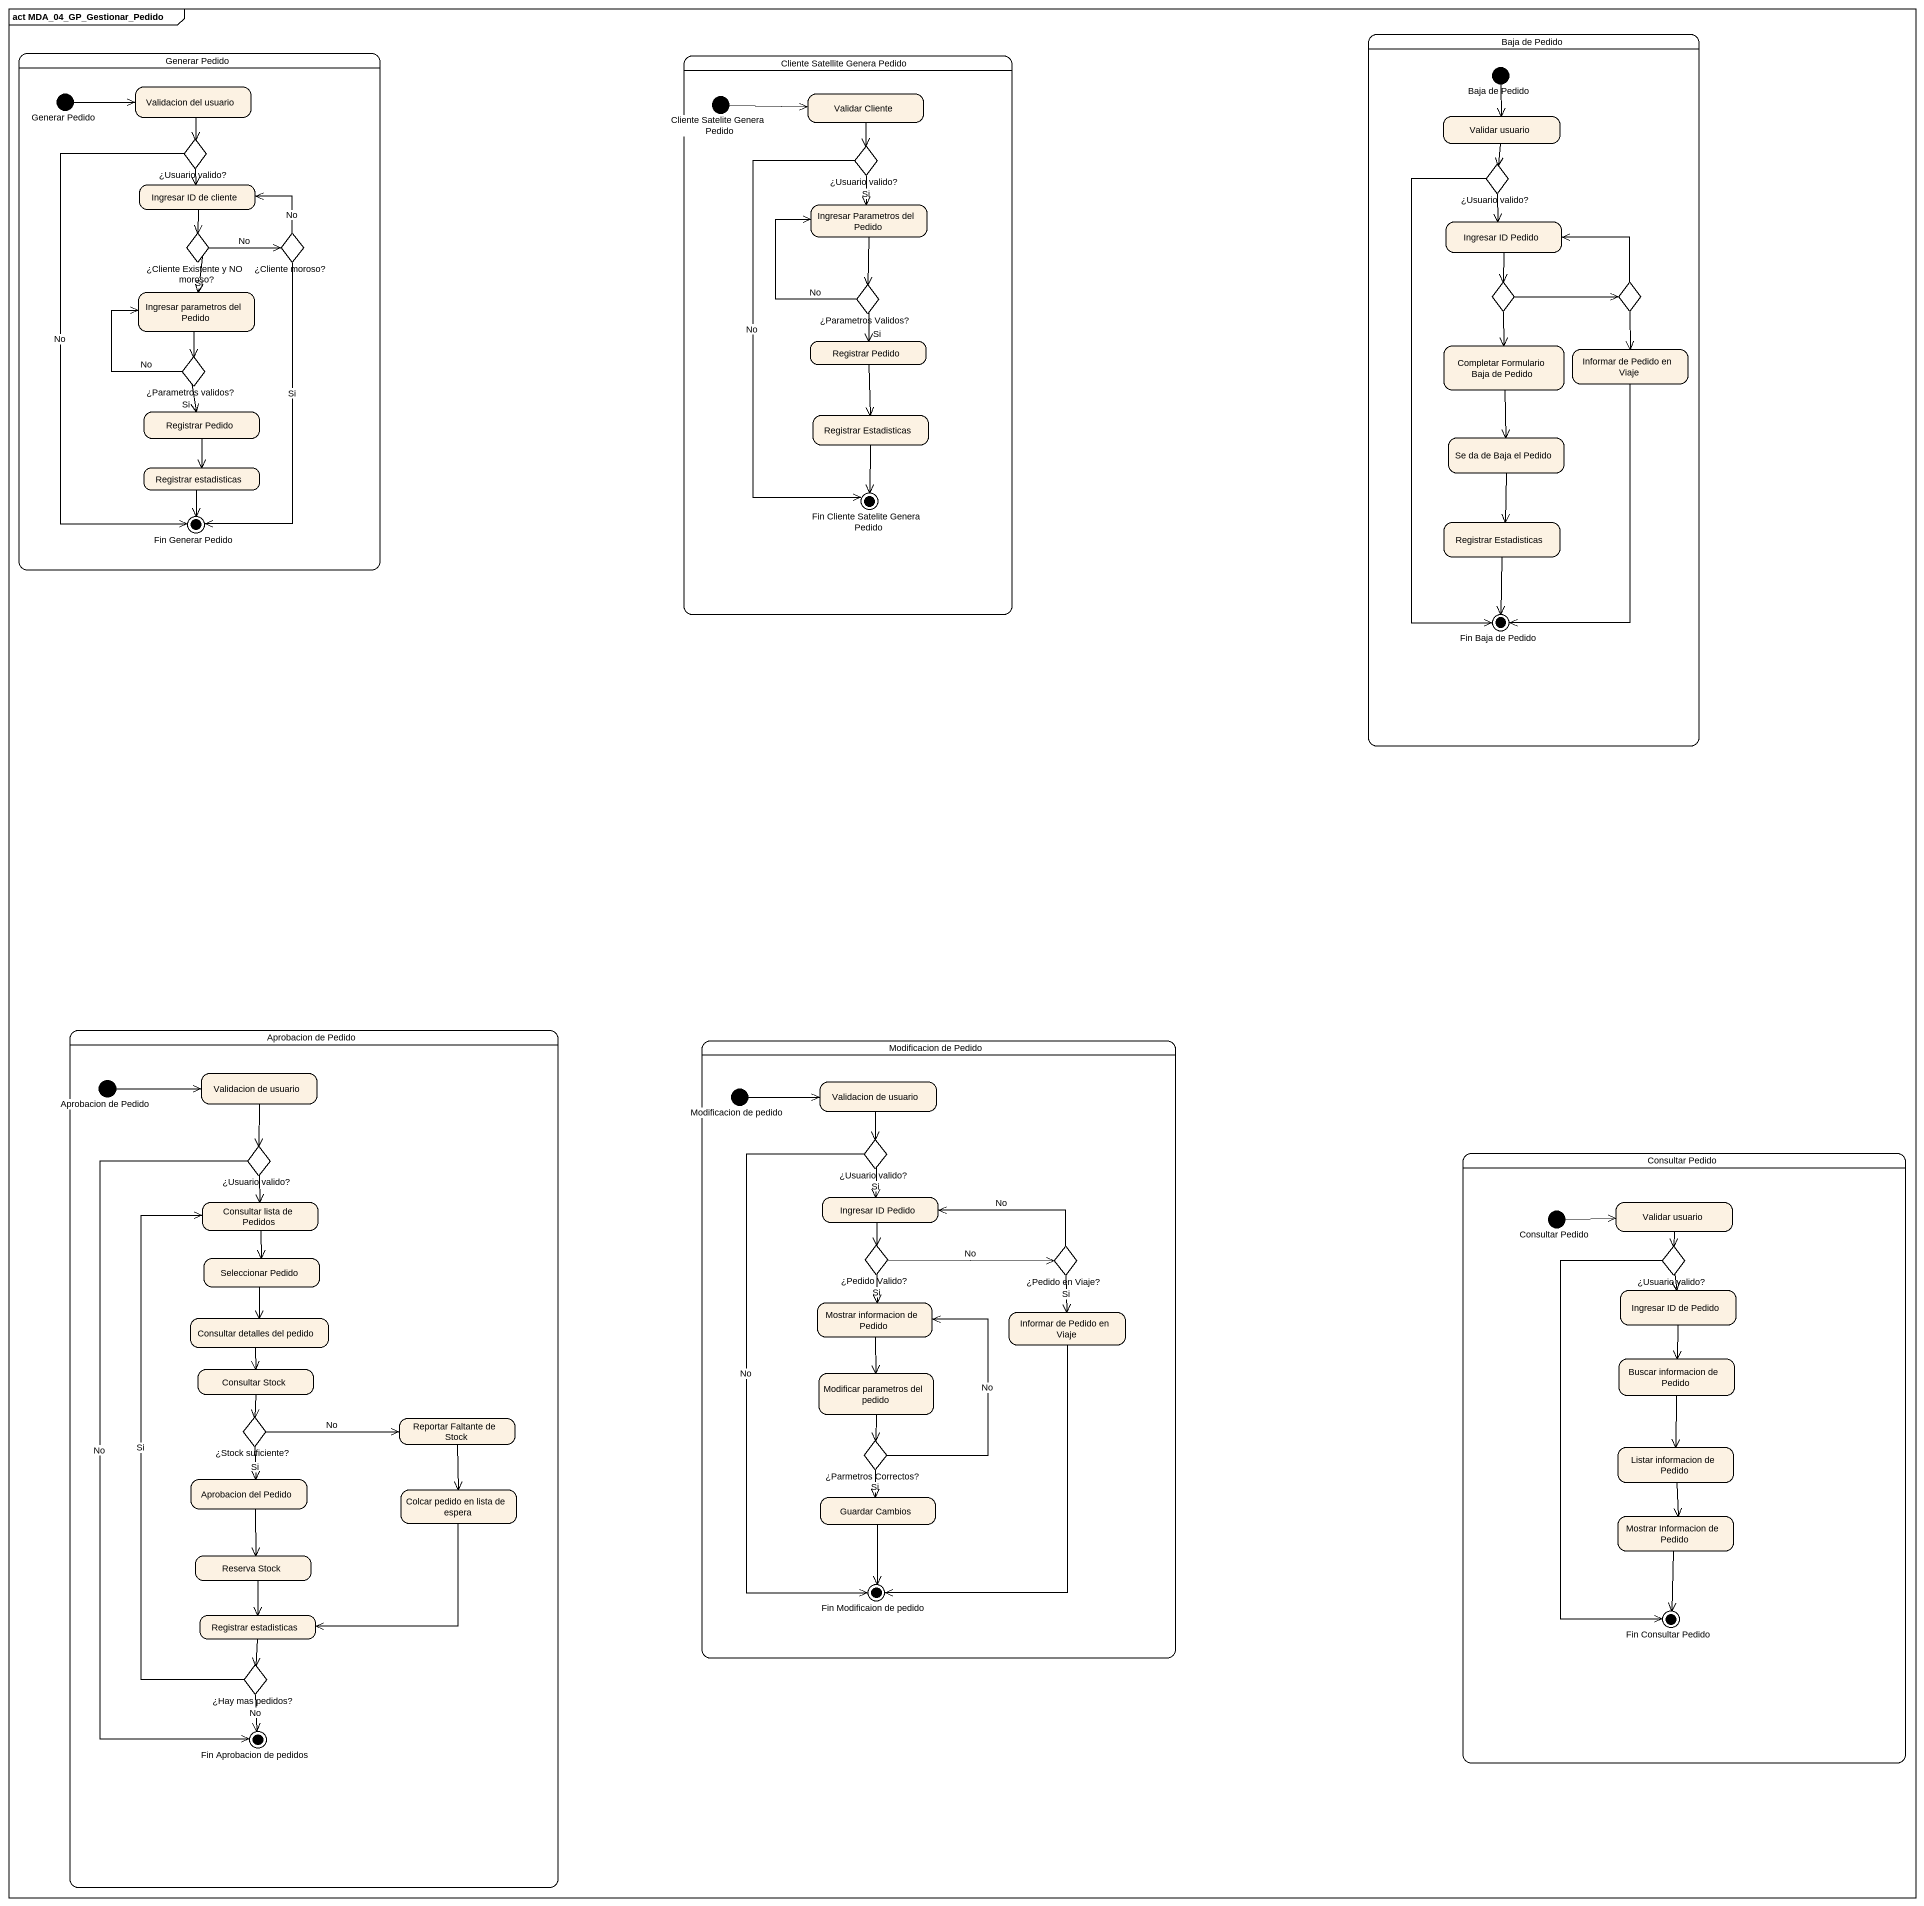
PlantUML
@startuml
mainframe act MDA_04_GP_Gestionar_Pedido
hide empty description
state "Baja de Pedido" as Baja_de_Pedido {
  state "Baja de Pedido" as Baja_de_Pedido_2 <<start>>
  state "Validar usuario" as Validar_usuario
  state "¿Usuario valido?" as Usuario_valido_3 <<choice>>
  state "Ingresar ID Pedido" as Ingresar_ID_Pedido
  state choice1 <<choice>>
  state choice2 <<choice>>
  state "Completar Formulario Baja de Pedido" as Completar_Formulario_Baja
  state "Informar de Pedido en Viaje" as Informar_de_Pedido_en_Viaje
  state "Se da de Baja el Pedido" as Se_da_de_Baja_el_Pedido
  state "Registrar Estadisticas" as Registrar_Estadisticas_2
  state "Fin Baja de Pedido" as Fin_Baja_de_Pedido <<end>>
}
state "Generar Pedido" as Generar_Pedido {
  state "Validacion del usuario" as Validacion_del_usuario
  state "Generar Pedido" as Generar_Pedido_2 <<start>>
  state "¿Usuario valido?" as Usuario_valido <<choice>>
  state "Ingresar ID de cliente" as Ingresar_ID_de_cliente
  state "¿Cliente Existente y NO moroso?" as Cliente_Existente_y_NO <<choice>>
  state "¿Cliente moroso?" as Cliente_moroso <<choice>>
  state "Ingresar parametros del Pedido" as Ingresar_parametros_del
  state "¿Parametros validos?" as Parametros_validos <<choice>>
  state "Registrar Pedido" as Registrar_Pedido_2
  state "Registrar estadisticas" as Registrar_estadisticas
  state "Fin Generar Pedido" as Fin_Generar_Pedido <<end>>
}
state "Cliente Satellite Genera Pedido" as Cliente_Satellite_Genera {
  state "Cliente Satelite Genera Pedido" as Cliente_Satelite_Genera <<start>>
  state "Validar Cliente" as Validar_Cliente
  state "¿Usuario valido?" as Usuario_valido_2 <<choice>>
  state "Ingresar Parametros del Pedido" as Ingresar_Parametros_del
  state "¿Parametros Validos?" as Parametros_Validos <<choice>>
  state "Registrar Pedido" as Registrar_Pedido
  state "Registrar Estadisticas" as Registrar_Estadisticas
  state "Fin Cliente Satelite Genera Pedido" as Fin_Cliente_Satelite_Genera <<end>>
}
state "Aprobacion de Pedido" as Aprobacion_de_Pedido {
  state "Aprobacion de Pedido" as Aprobacion_de_Pedido_2 <<start>>
  state "Validacion de usuario" as Validacion_de_usuario
  state "¿Usuario valido?" as Usuario_valido_4 <<choice>>
  state "Consultar lista de Pedidos" as Consultar_lista_de_Pedidos
  state "Seleccionar Pedido" as Seleccionar_Pedido
  state "Consultar detalles del pedido" as Consultar_detalles_del
  state "Consultar Stock" as Consultar_Stock
  state "¿Stock suficiente?" as Stock_suficiente <<choice>>
  state "Reportar Faltante de Stock" as Reportar_Faltante_de_Stock
  state "Aprobacion del Pedido" as Aprobacion_del_Pedido
  state "Colcar pedido en lista de espera" as Colcar_pedido_en_lista_de
  state "Reserva Stock" as Reserva_Stock
  state "Registrar estadisticas" as Registrar_estadisticas_2
  state "¿Hay mas pedidos?" as Hay_mas_pedidos <<choice>>
  state "Fin Aprobacion de pedidos" as Fin_Aprobacion_de_pedidos <<end>>
}
state "Modificacion de Pedido" as Modificacion_de_Pedido {
  state "Modificacion de pedido" as Modificacion_de_pedido <<start>>
  state "Validacion de usuario" as Validacion_de_usuario_2
  state "¿Usuario valido?" as Usuario_valido_5 <<choice>>
  state "Ingresar ID Pedido" as Ingresar_ID_Pedido_2
  state "¿Pedido Valido?" as Pedido_Valido <<choice>>
  state "¿Pedido en Viaje?" as Pedido_en_Viaje <<choice>>
  state "Mostrar informacion de Pedido" as Mostrar_informacion_de
  state "Informar de Pedido en Viaje" as Informar_de_Pedido_en_Viaje_2
  state "Modificar parametros del pedido" as Modificar_parametros_del
  state "¿Parmetros Correctos?" as Parmetros_Correctos <<choice>>
  state "Guardar Cambios" as Guardar_Cambios
  state "Fin Modificaion de pedido" as Fin_Modificaion_de_pedido <<end>>
}
state "Consultar Pedido" as Consultar_Pedido {
  state "Consultar Pedido" as Consultar_Pedido_2 <<start>>
  state "Validar usuario" as Validar_usuario_2
  state "¿Usuario valido?" as Usuario_valido_6 <<choice>>
  state "Ingresar ID de Pedido" as Ingresar_ID_de_Pedido
  state "Buscar informacion de Pedido" as Buscar_informacion_de_Pedido
  state "Listar informacion de Pedido" as Listar_informacion_de_Pedido
  state "Mostrar Informacion de Pedido" as Mostrar_Informacion_de
  state "Fin Consultar Pedido" as Fin_Consultar_Pedido <<end>>
}
Validacion_del_usuario --> Usuario_valido
Baja_de_Pedido_2 --> Validar_usuario
Generar_Pedido_2 -right-> Validacion_del_usuario
Cliente_Satelite_Genera -right-> Validar_Cliente
Validar_Cliente --> Usuario_valido_2
Validar_usuario --> Usuario_valido_3
Usuario_valido --> Ingresar_ID_de_cliente
Usuario_valido --> Fin_Generar_Pedido : No
Usuario_valido_2 --> Ingresar_Parametros_del : Si
Usuario_valido_2 --> Fin_Cliente_Satelite_Genera : No
Usuario_valido_3 --> Ingresar_ID_Pedido
Usuario_valido_3 --> Fin_Baja_de_Pedido
Ingresar_ID_de_cliente --> Cliente_Existente_y_NO
Ingresar_Parametros_del --> Parametros_Validos
Cliente_Existente_y_NO -right-> Cliente_moroso : No
Cliente_Existente_y_NO --> Ingresar_parametros_del : Si
Cliente_moroso -left-> Ingresar_ID_de_cliente : No
Cliente_moroso --> Fin_Generar_Pedido : Si
Ingresar_ID_Pedido --> choice1
Parametros_Validos -up-> Ingresar_Parametros_del : No
Parametros_Validos --> Registrar_Pedido : Si
choice1 -right-> choice2
choice1 --> Completar_Formulario_Baja
choice2 -left-> Ingresar_ID_Pedido
choice2 --> Informar_de_Pedido_en_Viaje
Ingresar_parametros_del --> Parametros_validos
Parametros_validos -up-> Ingresar_parametros_del : No
Parametros_validos --> Registrar_Pedido_2 : Si
Registrar_Pedido --> Registrar_Estadisticas
Completar_Formulario_Baja --> Se_da_de_Baja_el_Pedido
Informar_de_Pedido_en_Viaje --> Fin_Baja_de_Pedido
Registrar_Pedido_2 --> Registrar_estadisticas
Registrar_Estadisticas --> Fin_Cliente_Satelite_Genera
Se_da_de_Baja_el_Pedido --> Registrar_Estadisticas_2
Registrar_estadisticas --> Fin_Generar_Pedido
Registrar_Estadisticas_2 --> Fin_Baja_de_Pedido
Aprobacion_de_Pedido_2 -right-> Validacion_de_usuario
Validacion_de_usuario --> Usuario_valido_4
Modificacion_de_pedido -right-> Validacion_de_usuario_2
Validacion_de_usuario_2 --> Usuario_valido_5
Usuario_valido_4 --> Consultar_lista_de_Pedidos
Usuario_valido_4 --> Fin_Aprobacion_de_pedidos : No
Usuario_valido_5 --> Ingresar_ID_Pedido_2 : Si
Usuario_valido_5 --> Fin_Modificaion_de_pedido : No
Consultar_lista_de_Pedidos --> Seleccionar_Pedido
Ingresar_ID_Pedido_2 --> Pedido_Valido
Consultar_Pedido_2 -right-> Validar_usuario_2
Validar_usuario_2 --> Usuario_valido_6
Pedido_Valido -right-> Pedido_en_Viaje : No
Pedido_Valido --> Mostrar_informacion_de : Si
Pedido_en_Viaje -left-> Ingresar_ID_Pedido_2 : No
Pedido_en_Viaje --> Informar_de_Pedido_en_Viaje_2 : Si
Usuario_valido_6 --> Ingresar_ID_de_Pedido
Usuario_valido_6 --> Fin_Consultar_Pedido
Seleccionar_Pedido --> Consultar_detalles_del
Ingresar_ID_de_Pedido --> Buscar_informacion_de_Pedido
Consultar_detalles_del --> Consultar_Stock
Mostrar_informacion_de --> Modificar_parametros_del
Informar_de_Pedido_en_Viaje_2 --> Fin_Modificaion_de_pedido
Buscar_informacion_de_Pedido --> Listar_informacion_de_Pedido
Consultar_Stock --> Stock_suficiente
Modificar_parametros_del --> Parmetros_Correctos
Stock_suficiente -right-> Reportar_Faltante_de_Stock : No
Stock_suficiente --> Aprobacion_del_Pedido : Si
Reportar_Faltante_de_Stock --> Colcar_pedido_en_lista_de
Parmetros_Correctos -up-> Mostrar_informacion_de : No
Parmetros_Correctos --> Guardar_Cambios : Si
Aprobacion_del_Pedido --> Reserva_Stock
Listar_informacion_de_Pedido --> Mostrar_Informacion_de
Colcar_pedido_en_lista_de -left-> Registrar_estadisticas_2
Guardar_Cambios --> Fin_Modificaion_de_pedido
Mostrar_Informacion_de --> Fin_Consultar_Pedido
Reserva_Stock --> Registrar_estadisticas_2
Registrar_estadisticas_2 --> Hay_mas_pedidos
Hay_mas_pedidos -up-> Consultar_lista_de_Pedidos : Si
Hay_mas_pedidos --> Fin_Aprobacion_de_pedidos : No
@enduml
